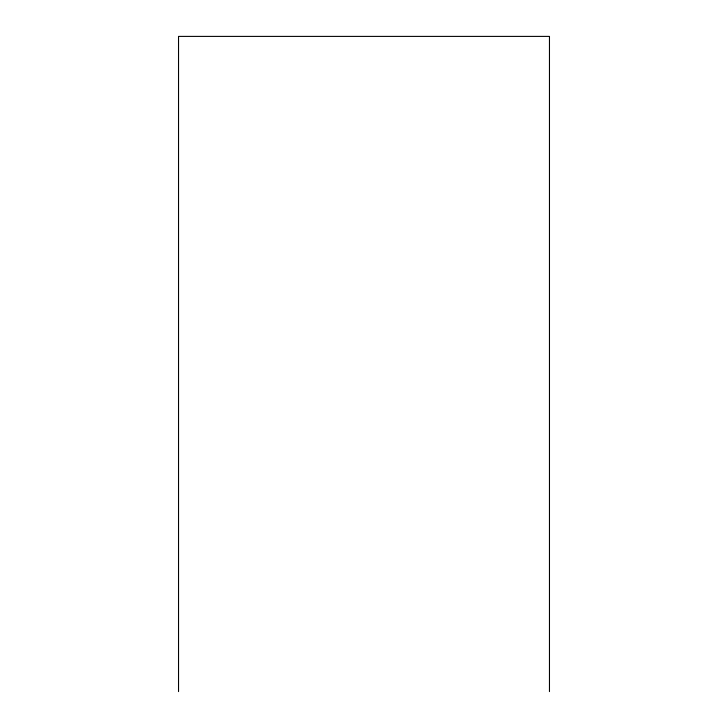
<?xml version="1.0" encoding="UTF-8"?>
<svg xmlns="http://www.w3.org/2000/svg" width="728" height="728" viewBox="0 0 728 728"><rect width="100%" height="100%" fill="white"/><g stroke="black" fill="none" stroke-linecap="round" stroke-linejoin="round"><path stroke-width="1.09" d="M549.467 691.6L549.467 36.4L178.533 36.4L178.533 691.6"/></g></svg>
